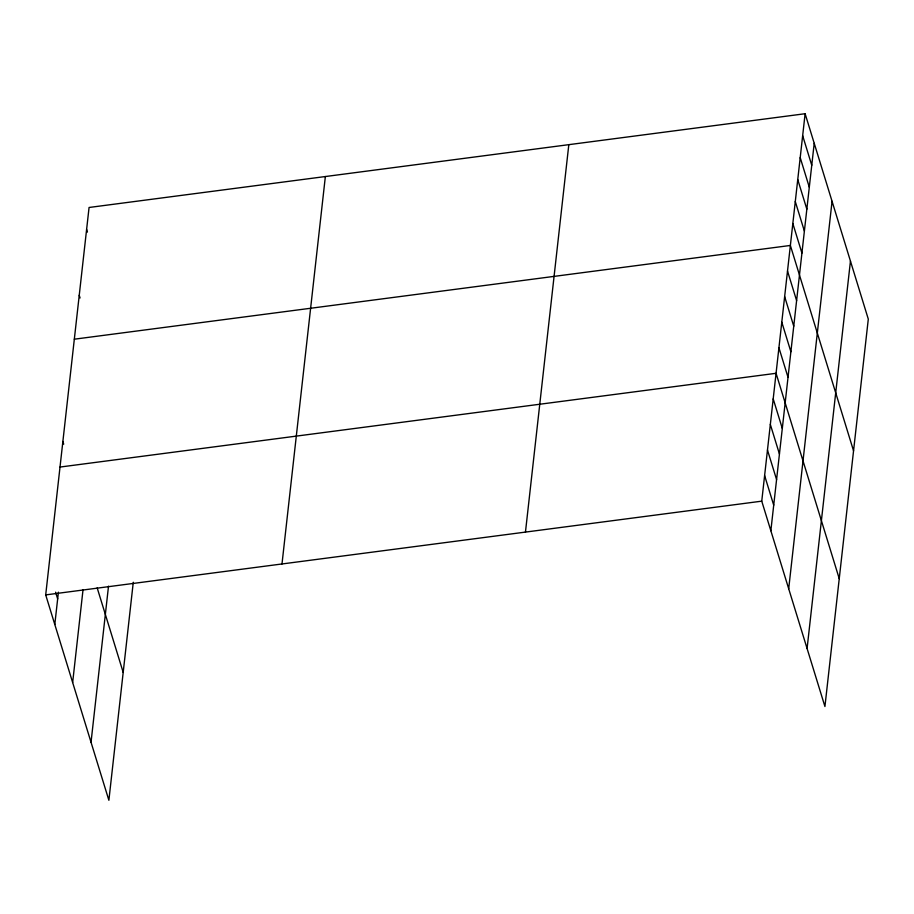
<?xml version="1.0" encoding="UTF-8"?>
<svg xmlns="http://www.w3.org/2000/svg" width="914" height="914" viewBox="0 0 914 914"><rect width="100%" height="100%" fill="white"/><g stroke="black" fill="none" stroke-linecap="round" stroke-linejoin="round"><path stroke-width="1.37" d="M133.284 582.252L108.88 800.276L45.7 594.9L89.069 207.478L805.12 113.724L868.3 319.1L824.931 706.522L761.75 501.158L805.12 113.724M54.794 624.479L58.416 592.181M72.652 682.495L83.037 589.633M91.034 742.259L108.515 586.148M281.992 563.961L325.361 176.539M525.459 532.085L568.816 144.663M770.856 530.737L814.214 143.304M788.702 588.742L832.06 201.32M807.085 648.517L850.454 261.084M74.32 339.197L790.37 245.455L853.55 450.831M60.016 467.054L776.066 373.3L839.246 578.676M45.7 594.9L761.75 501.158M802.663 135.683L811.758 165.263M800.207 157.631L809.301 187.21M797.751 179.59L806.845 209.169M795.283 201.537L804.389 231.116M792.826 223.496L801.932 253.075M787.514 271.024L796.608 300.603M784.646 296.593L793.752 326.172M781.79 322.162L790.884 351.741M778.922 347.731L788.028 377.311M773.198 398.87L782.304 428.449M770.342 424.439L779.436 454.018M767.474 450.008L776.58 479.587M764.618 475.577L773.712 505.168M86.613 229.425L87.436 232.11M79.232 295.291L80.066 297.975M62.872 441.473L63.706 444.17M97.17 587.851L123.196 672.418M55.594 592.192L57.662 598.91"/></g></svg>
